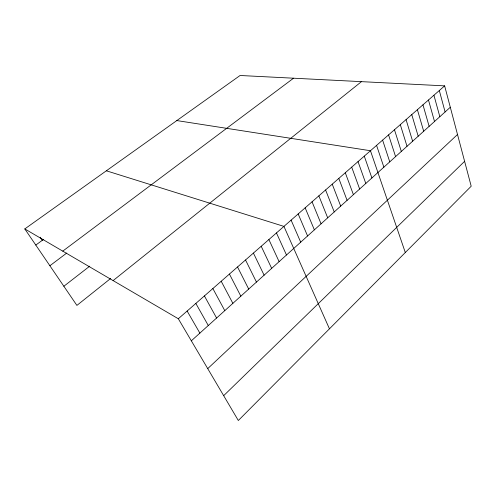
<?xml version="1.0" encoding="UTF-8"?>
<svg xmlns="http://www.w3.org/2000/svg" width="496" height="496" viewBox="0 0 496 496"><rect width="100%" height="100%" fill="white"/><g stroke="black" fill="none" stroke-linecap="round" stroke-linejoin="round"><path stroke-width="0.74" d="M223.677 395.672L464.609 161.324M207.725 368.615L457.51 134.497M191.332 340.814L450.3 107.26M178.318 318.748L444.639 85.87L471.2 186.229L238.322 420.509L178.318 318.748L24.8 228.923L240.07 75.491L444.639 85.87M113.113 280.593L361.46 81.648M110.639 278.485L76.899 305.406L24.8 228.923M63.854 286.254L89.739 266.16M49.885 265.751L66.749 253.053M62.763 251.131L293.558 78.207M35.799 245.067L43.45 239.481M176.824 120.571L370.462 150.734L405.3 252.526M106.355 170.798L283.935 226.393L329.449 328.829M40.195 237.231L42.284 240.331M187.141 311.035L199.869 333.114M195.839 303.428L208.289 325.519M204.414 295.932L216.597 318.029M212.865 288.542L224.787 310.645M221.204 281.251L232.866 303.354M229.425 274.059L240.839 296.168M237.534 266.972L248.701 289.075M245.532 259.978L256.457 282.081M253.419 253.078L264.108 275.181M261.206 246.27L271.665 268.367M268.882 239.556L279.118 261.64M276.458 232.934L286.477 255.006M291.102 220.131L300.7 242.178M298.17 213.943L307.576 235.978M305.158 207.836L314.365 229.859M312.052 201.804L321.067 223.808M318.866 195.852L327.695 217.837M325.593 189.968L334.236 211.935M332.239 184.159L340.702 206.1M338.805 178.417L347.088 200.341M345.29 172.744L353.406 194.649M351.695 167.146L359.643 189.019M358.025 161.609L365.806 183.464M364.281 156.141L371.901 177.965M376.569 145.396L383.873 167.164M382.608 140.114L389.757 161.857M388.573 134.9L395.579 156.612M394.469 129.741L401.326 151.429M400.303 124.639L407.018 146.295M406.063 119.604L412.635 141.224M411.761 114.619L418.196 136.214M417.396 109.69L423.696 131.254M422.97 104.823L429.133 126.35M428.476 100.006L434.515 121.495M433.926 95.238L439.834 116.703M439.313 90.526L445.098 111.953"/></g></svg>
